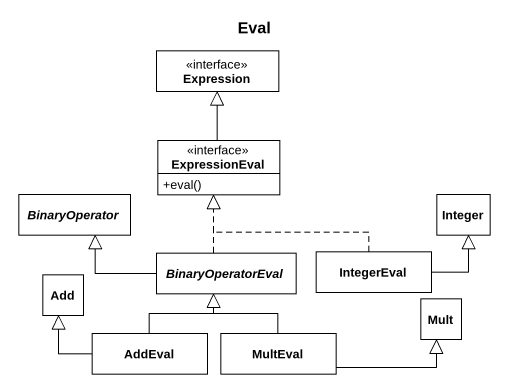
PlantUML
@startuml
title Eval
hide circle
hide empty members
skinparam classAttributeIconSize 0
interface Expression #FFFFFF
interface ExpressionEval #FFFFFF {
  +eval()
}
abstract class BinaryOperator #FFFFFF
class Integer #FFFFFF
class Add #FFFFFF
abstract class BinaryOperatorEval #FFFFFF
class IntegerEval #FFFFFF
class Mult #FFFFFF
class AddEval #FFFFFF
class MultEval #FFFFFF
ExpressionEval -up-|> Expression
BinaryOperatorEval .up.|> ExpressionEval
BinaryOperatorEval -left-|> BinaryOperator
IntegerEval .up.|> ExpressionEval
IntegerEval -up-|> Integer
AddEval -up-|> Add
AddEval -up-|> BinaryOperatorEval
MultEval -up-|> BinaryOperatorEval
MultEval -right-|> Mult
@enduml
